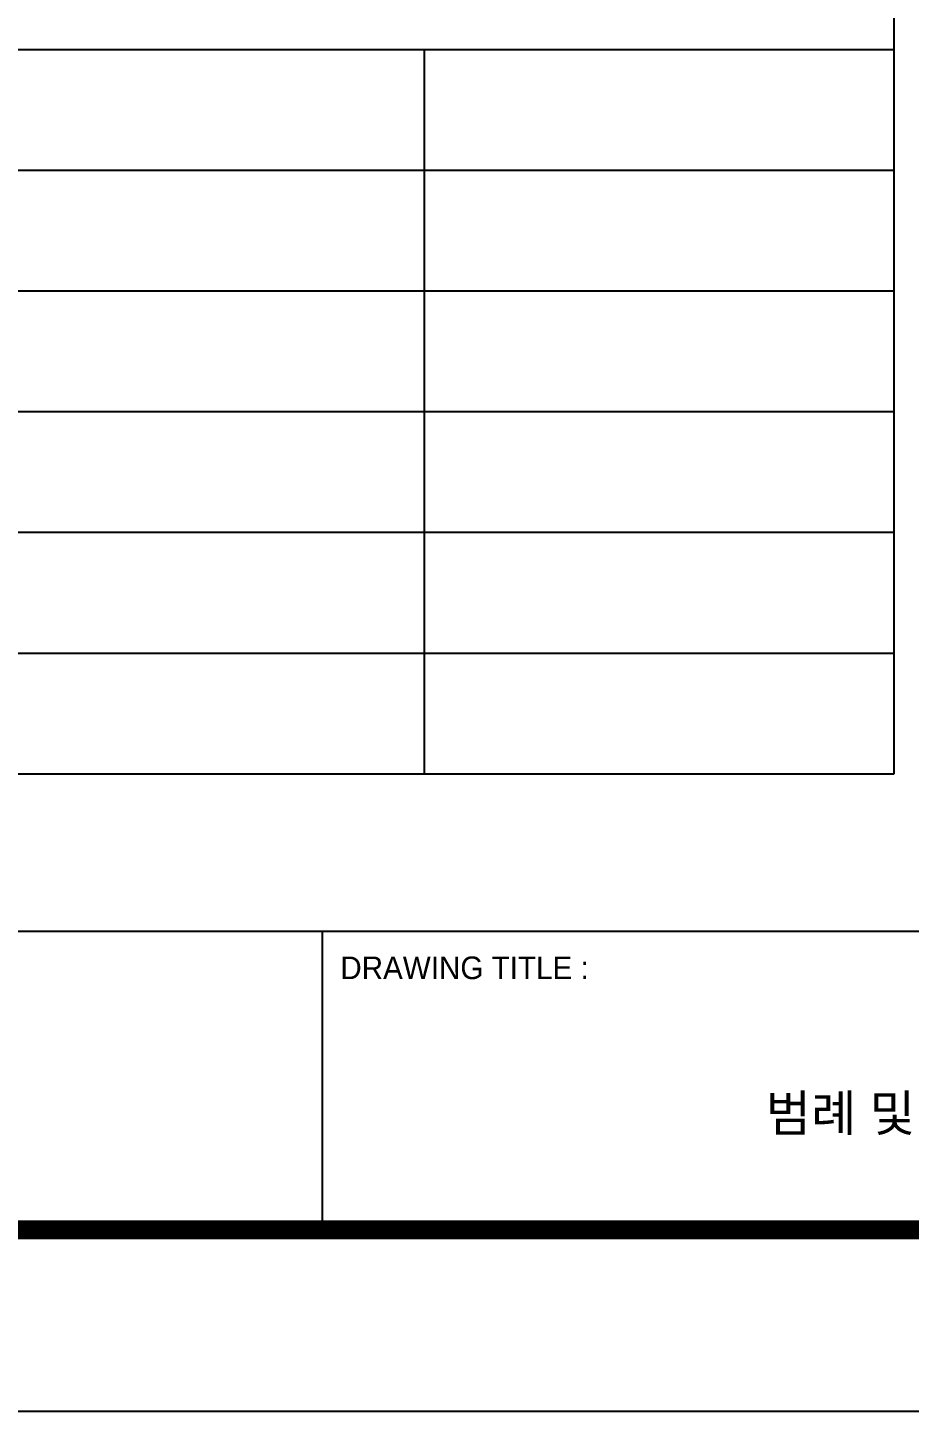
# Model space of a CAD drawing. Header units: millimetres. Extents: x 10297564 to 11610295, y -9287743 to -8409454.
# Drawn here: x 10502511 to 10512249, y -8631032 to -8615745 of the extents above; entities that cross this region are included whole.
import ezdxf
from ezdxf.enums import TextEntityAlignment as Align

# ---------------------------------------------------------------- set-up
doc = ezdxf.new("R2010")
doc.units = ezdxf.units.MM
doc.header["$LTSCALE"] = 100
for name, color, linetype in [('_도곽_마크', 7, 'Continuous'), ('BOX', 7, 'Continuous'), ('BOX_Def', 8, 'Continuous'), ('LINE', 2, 'Continuous')]:
    doc.layers.add(name, color=color, linetype=linetype)
doc.layers.add('DIJ1-TEXT', color=7, linetype='Continuous', lineweight=5)
doc.layers.add('TITLE', color=7, linetype='Continuous', lineweight=0)
doc.styles.add('RomanS', font='Dotum.ttf')

# ---------------------------------------------------------------- blocks, each defined once
blk = doc.blocks.new('A$C78AD5414')
at = {"layer": '_도곽_마크'}
for points in [[(400, 53), (280, 53)], [(400, 53), (400, 21)], [(536, 53), (400, 53)], [(40, 21), (811, 21)]]:
    blk.add_lwpolyline(points, dxfattribs=at)
at = {"layer": 'BOX', "const_width": 2}
blk.add_lwpolyline([(40, 20), (40, 574), (811, 574), (811, 20)], close=True, dxfattribs=at)
at = {"layer": 'BOX_Def'}
blk.add_lwpolyline([(0, 0), (841, 0), (841, 594), (0, 594)], close=True, dxfattribs=at)
at = {"layer": 'DIJ1-TEXT', "style": 'RomanS'}
blk.add_text('DRAWING TITLE :', height=2.5, dxfattribs=at).set_placement((402, 49), align=Align.MIDDLE_LEFT)

msp = doc.modelspace()

# ---------------------------------------------------------------- linework, layer by layer
at = {"layer": 'LINE', "color": 31}
for p, q in [((10512082.5, -8623987), (10512082.5, -8578370.2)), ((10492611.6, -8615987), (10512082.5, -8615987)), ((10506892.9, -8623987), (10506892.9, -8615987)), ((10492611.6, -8617320.3), (10512082.5, -8617320.3)), ((10492611.6, -8618653.7), (10512082.5, -8618653.7)), ((10506892.9, -8623987), (10506892.9, -8618653.7)), ((10492611.6, -8619987), (10512082.5, -8619987)), ((10492611.6, -8621320.3), (10512082.5, -8621320.3)), ((10492611.6, -8622653.7), (10512082.5, -8622653.7)), ((10492611.6, -8623987), (10512082.5, -8623987))]:
    msp.add_line(p, q, dxfattribs=at)

# ---------------------------------------------------------------- block references
at = {"layer": 'TITLE', "color": 4, "xscale": 100, "yscale": 100, "zscale": 100}
msp.add_blockref('A$C78AD5414', (10465764, -8631031.8), dxfattribs=at)

# ---------------------------------------------------------------- texts
at = {"layer": 'DIJ1-TEXT', "color": 2, "style": 'RomanS'}
msp.add_text('범례 및 주기사항', height=400, dxfattribs=at).set_placement((10512564, -8627731.8), align=Align.MIDDLE)

doc.saveas('drawing.dxf')
